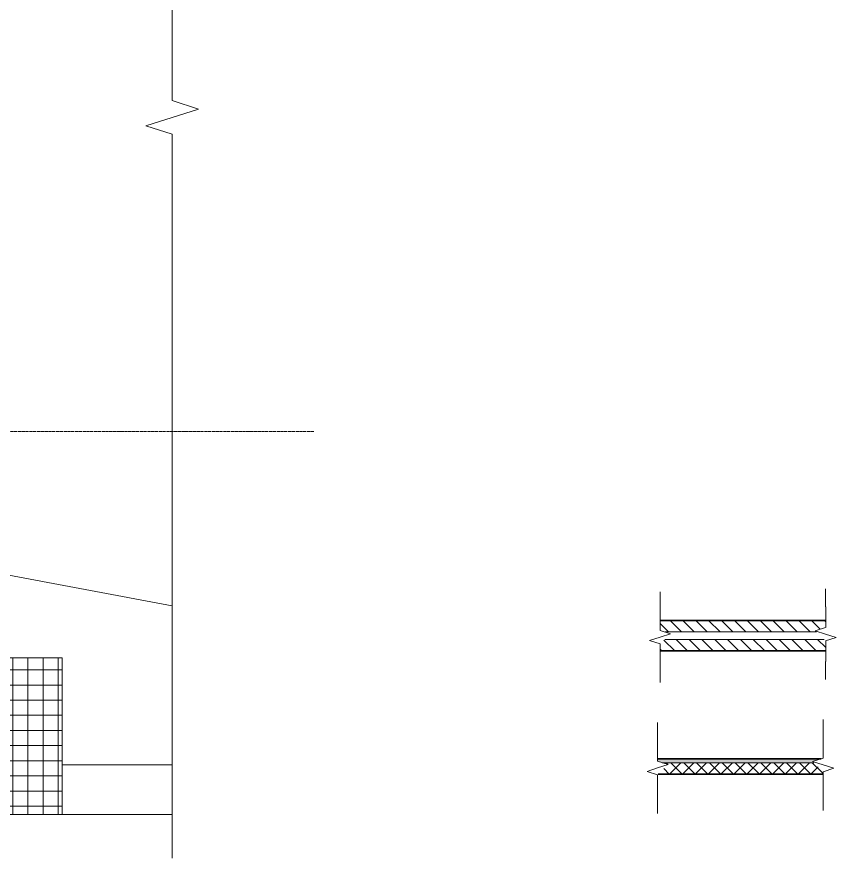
# Model space of a CAD drawing. Header units: millimetres. Extents: x -60946 to 138510, y -262288 to 24501.
# Drawn here: x 115803 to 121209, y -249725 to -244171 of the extents above; entities that cross this region are included whole.
import ezdxf

# ---------------------------------------------------------------- set-up
doc = ezdxf.new("R2010")
doc.units = ezdxf.units.MM
doc.linetypes.add('ADSK_Линия сетки', pattern=[25, 20, -2.5, 0, -2.5])
for name, color, linetype, lineweight in [('Аннотация', 7, 'Continuous', 20), ('Оборудование', 7, 'Continuous', 18), ('Оси', 7, 'Continuous', 9), ('Перекрытие', 7, 'Continuous', 18), ('Стены разрез', 7, 'Continuous', 35), ('Стены штриховка', 7, 'Continuous', 9), ('Узлы', 7, 'Continuous', 18)]:
    doc.layers.add(name, color=color, linetype=linetype, lineweight=lineweight)
pattern_1 = [(315, (0, 0), (42.4264, 42.4264), [])]

# ---------------------------------------------------------------- blocks, each defined once
blk = doc.blocks.new('TN_Дорожка_ брусчатка - Дорожка_ брусчатка 50 мм-3118095-План выхода на кровлю_')
at = {"layer": 'Оборудование', "lineweight": 9}
h = blk.add_hatch(dxfattribs=at)
h.set_pattern_fill('FP_35', color=256, style=0, pattern_type=2)
h.set_pattern_definition([(90, (46775.45, 190.87), (-100, 6e-15), []), (180, (46775.45, 190.87), (-1e-14, -99.989), [])])
h.paths.add_polyline_path([(47075.5, 877.5), (47075.5, 1910.7), (46475.5, 1909.9), (46475.5, 877.5)])
at = {"layer": 'Оборудование'}
for p, q in [((47075.5, 1910.7), (46475.5, 1910.7)), ((47075.5, 877.5), (47075.5, 1910.7)), ((46475.5, 1310), (46475.5, 877.5))]:
    blk.add_line(p, q, dxfattribs=at)
blk = doc.blocks.new('ADSK_Обрыв_Линия - По умолчанию-3539128-План выхода на кровлю_')
at = {"layer": 'Узлы'}
blk.add_line((20512.6, 0), (40800, 0), dxfattribs=at)
blk = doc.blocks.new('ADSK_Обрыв_Линия - По умолчанию-1914642-План выхода на кровлю_')
at = {"layer": 'Узлы'}
for p, q in [((0, 0), (4490, 0)), ((4712.6, 0), (9200, 0))]:
    blk.add_line(p, q, dxfattribs=at)
blk = doc.blocks.new('Family - ___-3932236-УО Маркир 5 эт')
at = {"layer": 'Стены разрез', "lineweight": 20, "true_color": 0x808040}
blk.add_hatch(color=57, dxfattribs=at).paths.add_polyline_path([(-904.1, 1219.2), (97.4, 1219.2), (89.7, 1226.7), (144.8, 1244.2), (-934, 1244.2), (-934, 1228.7)])
at = {"layer": 'Стены разрез', "lineweight": 9, "true_color": 0x808040}
h = blk.add_hatch(dxfattribs=at)
h.set_pattern_fill('FP_39', color=57, style=0, pattern_type=2)
h.set_pattern_definition([(45, (0, 0), (-42.4264, 42.4264), []), (135, (0, 0), (-42.4264, -42.4264), [])])
h.paths.add_polyline_path([(-929.3, 1144.2), (159, 1144.2), (159, 1159.6), (97.4, 1219.2), (-904.1, 1219.2), (-864.7, 1206.7), (-910.7, 1162.2)])
at = {"layer": 'Стены разрез'}
for p, q in [((144.8, 1244.2), (-934, 1244.2)), ((-929.3, 1144.2), (159, 1144.2))]:
    blk.add_line(p, q, dxfattribs=at)
at = {"layer": 'Стены штриховка'}
blk.add_line((97.4, 1219.2), (-904.1, 1219.2), dxfattribs=at)
blk = doc.blocks.new('Family - ___-3932254-УО Маркир 5 эт')
at = {"layer": 'Стены разрез', "lineweight": 9, "true_color": 0x004080}
h = blk.add_hatch(dxfattribs=at)
h.set_pattern_fill('FP_41', color=156, style=0, pattern_type=2)
h.set_pattern_definition(pattern_1)
h.paths.add_polyline_path([(-884.5, 2032.4), (-884.5, 2034.8), (-887, 2032.4)])
h.paths.add_polyline_path([(-884.5, 2081.4), (-884.5, 2082.4), (114, 2082.4), (106.2, 2089.9), (175.5, 2111.9), (175.5, 2157.4), (-917.5, 2157.4), (-917.5, 2091.9), (-887, 2082.2)])
h = blk.add_hatch(dxfattribs=at)
h.set_pattern_fill('FP_41', color=156, style=0, pattern_type=2)
h.set_pattern_definition(pattern_1)
h.paths.add_polyline_path([(175.5, 1957.4), (175.5, 2022.9), (165.5, 2032.4), (-887, 2032.4), (-917.5, 2002.9), (-917.5, 1957.4), (106.2, 1957.4)])
at = {"layer": 'Стены разрез'}
for p, q in [((175.5, 2157.4), (-917.5, 2157.4)), ((-917.5, 1957.4), (175.5, 1957.4))]:
    blk.add_line(p, q, dxfattribs=at)
at = {"layer": 'Стены штриховка'}
for p, q in [((-884.5, 2082.4), (-884.5, 2081.4)), ((114, 2082.4), (-884.5, 2082.4)), ((-884.5, 2034.8), (-884.5, 2032.4)), ((165.5, 2032.4), (-884.5, 2032.4))]:
    blk.add_line(p, q, dxfattribs=at)
blk = doc.blocks.new('ADSK_Обрыв_Линия1 - По умолчанию-2621351-УО Маркир 5 эт')
at = {"layer": 'Узлы', "lineweight": 20}
for p, q in [((159, 1384.7), (159, 1248.7)), ((159, 1159.6), (159, 1024.7))]:
    blk.add_line(p, q, dxfattribs=at)
blk = doc.blocks.new('ADSK_Обрыв_Линия1 - По умолчанию-2621353-УО Маркир 5 эт')
at = {"layer": 'Узлы', "lineweight": 20}
for p, q in [((-934, 1364.7), (-934, 1228.7)), ((-934, 1139.6), (-934, 1004.7))]:
    blk.add_line(p, q, dxfattribs=at)

msp = doc.modelspace()

# ---------------------------------------------------------------- linework, layer by layer
at = {"layer": 'Аннотация', "lineweight": 20}
for p, q in [((116827.2448, -244723.6185), (117000.5451, -244779.9272)), ((116827.2448, -244723.6185), (117000.5451, -244779.9272)), ((117000.5451, -244779.9272), (116827.2448, -244836.2359)), ((117000.5451, -244779.9272), (116827.2448, -244836.2359)), ((116827.2448, -244836.2359), (116654.0397, -244891.2359)), ((116827.2448, -244946.2359), (116654.0397, -244891.2359)), ((116827.2448, -244946.2359), (116654.0397, -244891.2359)), ((121140.1624, -248065.7956), (121140.1624, -247945.7956)), ((120047.1824, -248085.7956), (120047.1824, -247965.7956)), ((120047.1824, -248221.7956), (120116.4645, -248243.7956)), ((120047.1824, -248221.7956), (120116.4645, -248243.7956)), ((121140.1624, -248201.7956), (121070.8804, -248223.7956)), ((121140.1624, -248201.7956), (121070.8804, -248223.7956)), ((121140.1624, -248245.7956), (121070.8804, -248223.7956)), ((119977.8623, -248288.3191), (120047.1824, -248265.7956)), ((119977.8623, -248288.3191), (120047.1824, -248265.7956)), ((120047.1824, -248265.7956), (120116.4645, -248243.7956)), ((121209.4825, -248268.3191), (121140.1624, -248245.7956)), ((121209.4825, -248268.3191), (121140.1624, -248245.7956)), ((121140.1624, -248290.8426), (121209.4825, -248268.3191)), ((121140.1624, -248290.8426), (121209.4825, -248268.3191)), ((120047.1824, -248310.8426), (119977.8623, -248288.3191)), ((120047.1824, -248310.8426), (119977.8623, -248288.3191)), ((120047.1824, -248445.7956), (120047.1824, -248565.7956)), ((121140.1624, -248425.7956), (121140.1624, -248545.7956)), ((120030.673, -248949.0253), (120030.673, -248829.0253)), ((121123.653, -248929.0253), (121123.653, -248809.0253)), ((120030.673, -249085.0253), (120099.955, -249107.0253)), ((120030.673, -249085.0253), (120099.955, -249107.0253)), ((120030.673, -249129.0253), (120099.955, -249107.0253)), ((121123.653, -249065.0253), (121054.3709, -249087.0253)), ((121123.653, -249065.0253), (121054.3709, -249087.0253)), ((121123.653, -249109.0253), (121054.3709, -249087.0253)), ((121192.9731, -249131.5488), (121123.653, -249109.0253)), ((121192.9731, -249131.5488), (121123.653, -249109.0253)), ((119961.3529, -249151.5488), (120030.673, -249129.0253)), ((119961.3529, -249151.5488), (120030.673, -249129.0253)), ((120030.673, -249174.0722), (119961.3529, -249151.5488)), ((120030.673, -249174.0722), (119961.3529, -249151.5488)), ((121123.653, -249154.0722), (121192.9731, -249131.5488)), ((121123.653, -249154.0722), (121192.9731, -249131.5488)), ((120030.673, -249309.0253), (120030.673, -249429.0253)), ((121123.653, -249289.0253), (121123.653, -249409.0253)), ((116827.2448, -249436.2359), (116827.2448, -249724.5946))]:
    msp.add_line(p, q, dxfattribs=at)
at = {"layer": 'Оси', "color": 253, "linetype": 'ADSK_Линия сетки', "lineweight": 5, "true_color": 0xaaaaaa}
msp.add_line((117763.2854, -246908.7359), (74285.9777, -246908.7359), dxfattribs=at)
at = {"layer": 'Перекрытие'}
for p, q in [((116827.2448, -248059.2044), (115209.7448, -247756.0585)), ((116827.2448, -249108.7359), (116102.6971, -249108.7359))]:
    msp.add_line(p, q, dxfattribs=at)

# ---------------------------------------------------------------- block references
at = {"lineweight": 20}
for name in ['Family - ___-3932254-УО Маркир 5 эт', 'Family - ___-3932236-УО Маркир 5 эт']:
    msp.add_blockref(name, (120964.6904, -250313.7049), dxfattribs=at)
at = {"layer": 'Оборудование'}
msp.add_blockref('TN_Дорожка_ брусчатка - Дорожка_ брусчатка 50 мм-3118095-План выхода на кровлю_', (69027.2448, -250313.7049), dxfattribs=at)
at = {"layer": 'Узлы', "rotation": 89.9999999999999}
msp.add_blockref('ADSK_Обрыв_Линия - По умолчанию-1914642-План выхода на кровлю_', (116827.2448, -249436.2359), dxfattribs=at)
at = {"layer": 'Узлы', "lineweight": 20}
for name, p in [('ADSK_Обрыв_Линия1 - По умолчанию-2621353-УО Маркир 5 эт', (120981.1998, -249450.4752)), ('ADSK_Обрыв_Линия1 - По умолчанию-2621351-УО Маркир 5 эт', (120981.1998, -249450.4752)), ('ADSK_Обрыв_Линия1 - По умолчанию-2621351-УО Маркир 5 эт', (120964.6904, -250313.7049)), ('ADSK_Обрыв_Линия1 - По умолчанию-2621353-УО Маркир 5 эт', (120964.6904, -250313.7049))]:
    msp.add_blockref(name, p, dxfattribs=at)
at = {"layer": 'Узлы'}
msp.add_blockref('ADSK_Обрыв_Линия - По умолчанию-3539128-План выхода на кровлю_', (76027.2448, -249436.2359), dxfattribs=at)

doc.saveas('drawing.dxf')
